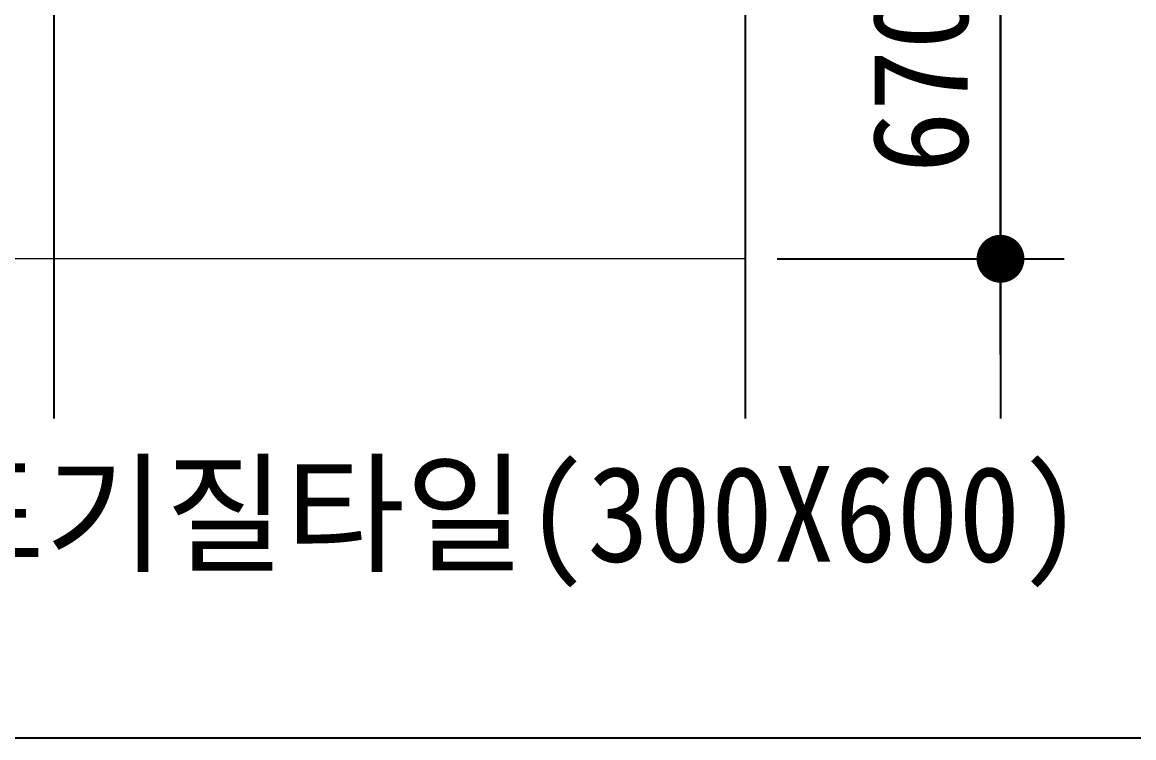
# Model space of a CAD drawing. Header units: millimetres. Extents: x -423835 to -174325, y -1379898 to -1311126.
# Drawn here: x -384090 to -382000, y -1371132 to -1369788 of the extents above; entities that cross this region are included whole.
import ezdxf
from ezdxf.enums import TextEntityAlignment as Align

# ---------------------------------------------------------------- set-up
doc = ezdxf.new("R2010")
doc.units = ezdxf.units.MM
doc.header["$LTSCALE"] = 100
doc.header["$MEASUREMENT"] = 0
doc.header["$PDSIZE"] = -10
doc.layers.get('0').update_dxf_attribs({"linetype": 'CONTINUOUS'})
doc.layers.get('Defpoints').update_dxf_attribs({"color": 153, "linetype": 'CONTINUOUS'})
doc.layers.add('A-DIMS', color=7, linetype='CONTINUOUS')
doc.layers.add('AA-AXIS-LINE-1', color=1, linetype='CONTINUOUS')
doc.layers.add('A-MKXS-TEXT1', color=3, linetype='CONTINUOUS', lineweight=25)
doc.layers.add('A-XXXX-FIN2', color=6, linetype='CONTINUOUS', lineweight=20)
doc.styles.add('HY울릉도L', font='')
doc.styles.add('돋움체', font='')
doc.styles.get('HY울릉도L').set_extended_font_data('HYwulM')
doc.styles.get('돋움체').set_extended_font_data('DotumChe')
doc.dimstyles.new('CDIM', dxfattribs={"dimtxt": 3, "dimasz": 1.5, "dimexe": 2, "dimexo": 1, "dimgap": 1, "dimtad": 1, "dimdec": 0, "dimrnd": 0.5, "dimzin": 0, "dimdsep": 32, "dimlunit": 6, "dimtxsty": 'HY울릉도L', "dimblk1": '_CIDOT', "dimblk2": '_CIDOT', "dimsah": 1, "dimcen": 5.5, "dimclrd": 2, "dimclre": 2, "dimclrt": 7, "dimadec": 0, "dimazin": 0, "dimtfac": 1, "dimtdec": 0, "dimtix": 1, "dimtmove": 2, "dimatfit": 1, "dimldrblk": '_CIDOT', "dimfxl": 1, "dimtolj": 1, "dimtzin": 0, "dimlwd": -1, "dimarcsym": 0})

# ---------------------------------------------------------------- blocks, each defined once
blk = doc.blocks.new('_CIDOT')
at = {"color": 0, "linetype": 'ByBlock'}
blk.add_line((2, 0), (-1, 0), dxfattribs=at)
at = {"color": 0, "linetype": 'ByBlock', "const_width": 0.5}
blk.add_lwpolyline([(-0.25, 0, 1), (0.25, 0, 1)], format="xyb", close=True, dxfattribs=at)
blk = doc.blocks.new('*D441')
at = {"layer": 'A-DIMS', "lineweight": -2, "transparency": 16777216}
for p, q in [((-382670.4, -1369562.1), (-382130.4, -1369562.1)), ((-382670.4, -1370232.1), (-382130.4, -1370232.1))]:
    blk.add_line(p, q, dxfattribs=at)
at = {"layer": 'A-DIMS', "transparency": 16777216}
blk.add_line((-382250.4, -1370142.1), (-382250.4, -1369652.1), dxfattribs=at)
at = {"layer": 'Defpoints', "color": 0, "transparency": 16777216}
for p in [(-382730.4, -1369562.1), (-382250.4, -1369562.1), (-382730.4, -1370232.1)]:
    blk.add_point(p, dxfattribs=at)
at = {"layer": 'A-DIMS', "transparency": 16777216, "xscale": 90, "yscale": 90, "zscale": 90}
for p, rotation in [((-382250.4, -1369562.1), 90), ((-382250.4, -1370232.1), 270)]:
    blk.add_blockref('_CIDOT', p, dxfattribs=dict(at, rotation=rotation))
at = {"layer": 'A-DIMS', "color": 3, "transparency": 16777216, "insert": (-382400.5, -1369897.1), "char_height": 180, "attachment_point": 5, "rotation": 90, "style": '돋움체'}
blk.add_mtext('\\A1;670', dxfattribs=at)

msp = doc.modelspace()

# ---------------------------------------------------------------- linework, layer by layer
at = {"color": 3, "ltscale": 2}
msp.add_line((-423835.4, -1371132.1), (-379750.4, -1371132.1), dxfattribs=at)
at = {"layer": 'A-XXXX-FIN2'}
msp.add_line((-382730.4, -1370232.1), (-387680.4, -1370232.1), dxfattribs=at)
at = {"layer": 'AA-AXIS-LINE-1'}
msp.add_line((-384030.4, -1366954.3), (-384030.4, -1370532.1), dxfattribs=at)
at = {"layer": 'Defpoints'}
for p, q in [((-382730.4, -1365514.3), (-382730.4, -1370532.1)), ((-382250.4, -1365514.3), (-382250.4, -1370532.1))]:
    msp.add_line(p, q, dxfattribs=at)

# ---------------------------------------------------------------- texts
at = {"layer": 'A-MKXS-TEXT1', "style": '돋움체'}
msp.add_text('THK7 도기질타일(300X600)', height=180, dxfattribs=at).set_placement((-384854.8, -1370711.5), align=Align.MIDDLE_LEFT)

# ---------------------------------------------------------------- dimensions: what is measured, and where the dimension line sits
at = {"layer": 'A-DIMS'}
dim = msp.add_linear_dim(base=(-382250.4, -1369562.1), p1=(-382730.4, -1370232.1), p2=(-382730.4, -1369562.1), angle=90, dimstyle='CDIM', override={"dimscale": 60, "dimtxsty": '돋움체', "dimclrd": 256, "dimclre": 256, "dimclrt": 3}, dxfattribs=at)
dim.commit()
dim.dimension.update_dxf_attribs({"geometry": '*D441', "text_midpoint": (-382400.5, -1369897.1)})

doc.saveas('drawing.dxf')
